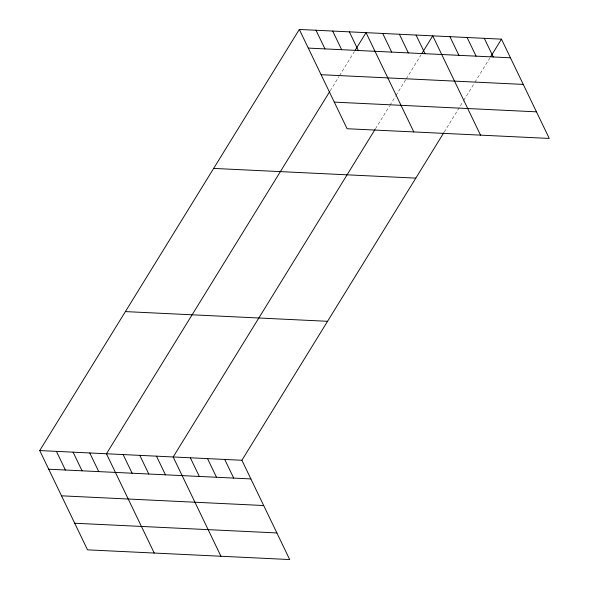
<?xml version="1.0" encoding="UTF-8"?>
<svg xmlns="http://www.w3.org/2000/svg" width="589" height="589" viewBox="0 0 589 589"><rect width="100%" height="100%" fill="white"/><g stroke="black" fill="none" stroke-linecap="round" stroke-linejoin="round"><path stroke-width="0.44" stroke-dasharray="2.94 2.21" d="M330.186 90.809L339.028 76.46M339.492 75.701L354.394 51.537M375.48 128.755L389.447 106.094M389.918 105.343L395.506 96.279M395.97 95.521L405.747 79.662M406.211 78.904L421.106 54.74M444.216 132.054L463.307 101.087M463.771 100.329L474.484 82.961M474.948 82.202L489.842 58.039"/><path stroke-width="0.88" d="M443.753 132.805L241.902 460.267L289.685 559.55L87.518 549.846L39.735 450.563L299.315 29.45L501.482 39.154L549.265 138.437L347.098 128.733L299.315 29.45M329.722 91.56L106.447 453.766L154.23 553.049M355.322 50.021L366.034 32.653L413.817 131.936M375.016 129.506L173.166 456.968L220.949 556.252M422.041 53.224L432.746 35.855L480.528 135.139M490.777 56.529L501.482 39.154M308.29 48.099L510.457 57.803M321.101 74.707L523.26 84.411M334.294 102.125L536.461 111.829M213.652 168.417L415.819 178.121M125.398 311.596L327.565 321.299M39.735 450.563L241.902 460.267M48.71 469.212L250.877 478.916M61.514 495.82L263.681 505.524M74.707 523.238L276.874 532.942M484.298 38.329L493.273 56.978M467.114 37.505L476.089 56.154M449.93 36.68L458.905 55.329M416.07 35.053L425.044 53.702M399.386 34.258L408.361 52.9M382.71 33.455L391.685 52.097M349.351 31.85L358.326 50.499M332.675 31.055L341.649 49.697M315.998 30.253L324.973 48.894M224.718 459.442L233.693 478.091M207.534 458.617L216.509 477.267M190.35 457.793L199.325 476.442M156.49 456.166L165.457 474.815M139.807 455.371L148.781 474.012M123.13 454.568L132.105 473.21M89.771 452.963L98.746 471.612M73.095 452.168L82.07 470.81M56.411 451.365L65.386 470.007"/></g></svg>
